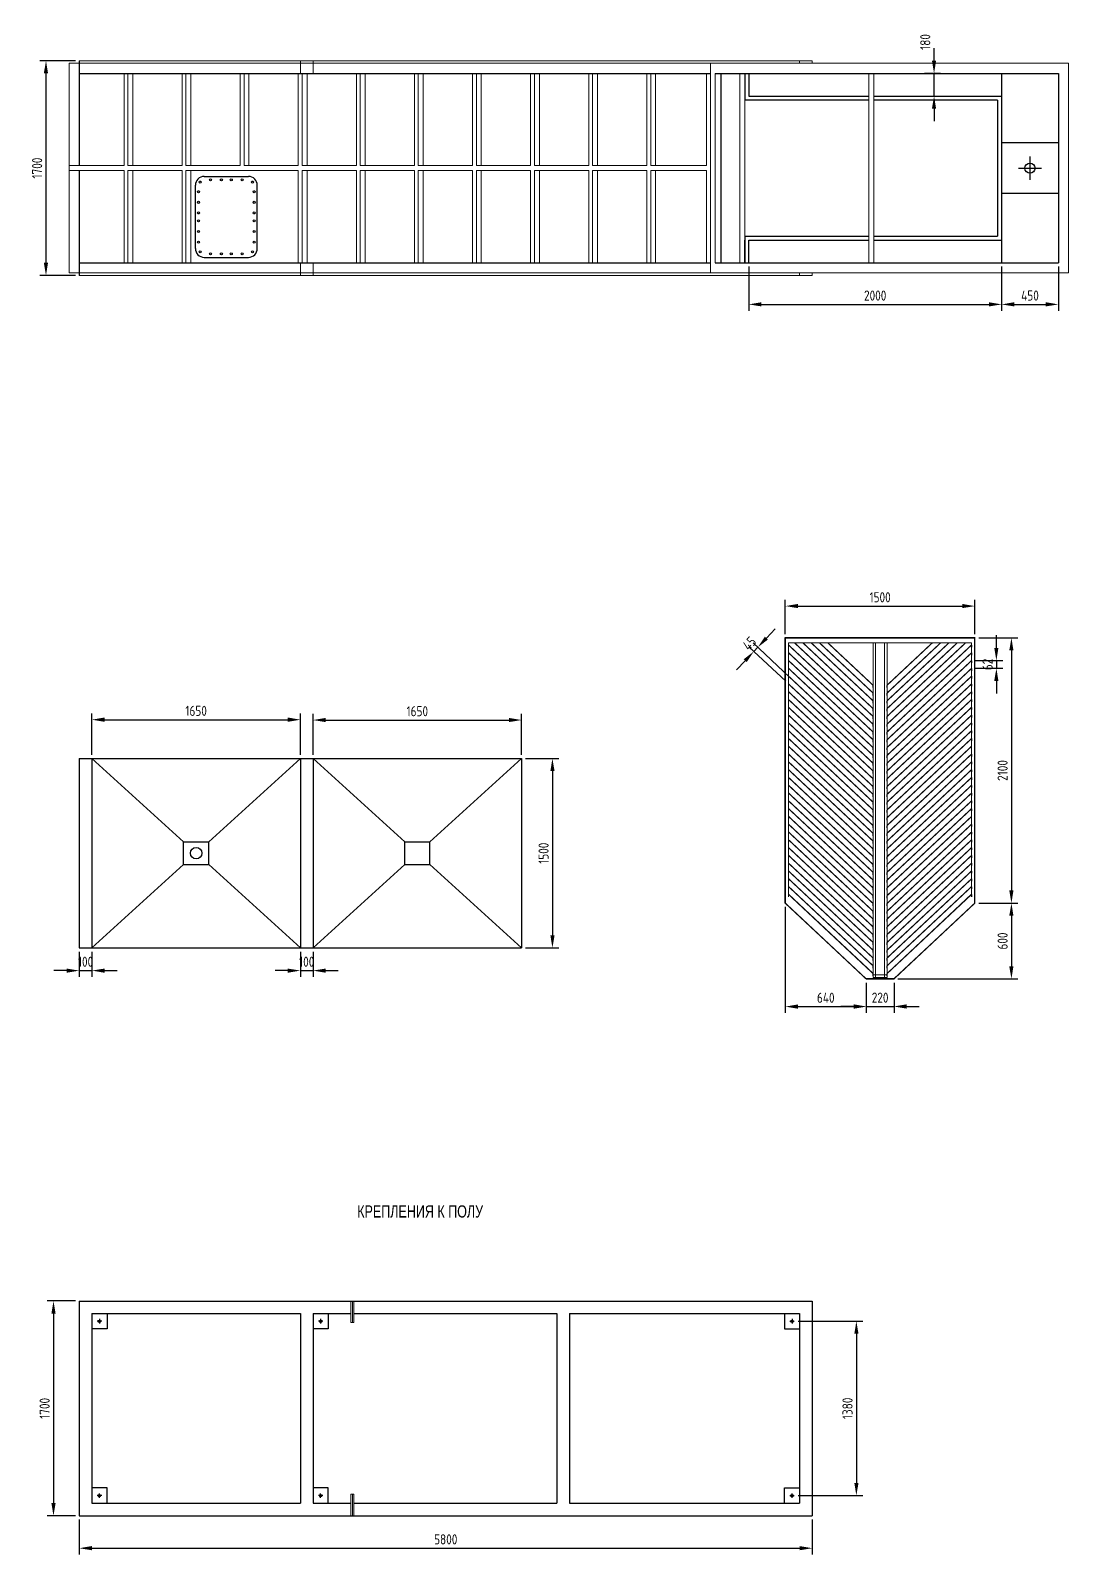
# Model space of a CAD drawing. Extents: x 371029 to 421942, y -92832 to -63356.
# Drawn here: x 387493 to 395707, y -92832 to -80769 of the extents above; entities that cross this region are included whole.
import ezdxf

# ---------------------------------------------------------------- set-up
doc = ezdxf.new("R2010")
doc.units = 0
doc.header["$LTSCALE"] = 600
doc.header["$MEASUREMENT"] = 0
doc.linetypes.add('STŘEDOVÁ', pattern=[50.8, 31.75, -6.35, 6.35, -6.35])
doc.layers.get('Defpoints').update_dxf_attribs({"linetype": 'CONTINUOUS'})
for name, color, linetype in [('1', 7, 'CONTINUOUS'), ('Настил', 2, 'CONTINUOUS'), ('оси', 6, 'STŘEDOVÁ')]:
    doc.layers.add(name, color=color, linetype=linetype)
doc.layers.add('А-Размеры', color=4, linetype='CONTINUOUS', lineweight=20)
doc.layers.add('Конструкции', color=220, linetype='CONTINUOUS', lineweight=18)
doc.styles.add('GOST 2.304', font='CS_Gost2304.shx')
doc.styles.add('MONARCH', font='monarch', dxfattribs={"width": 0.77})
doc.styles.add('MONARCH0', font='monarch0.shx', dxfattribs={"width": 0.77})
doc.dimstyles.get("Standard").update_dxf_attribs({"dimtxt": 3, "dimasz": 3, "dimexe": 2.5, "dimexo": 2.5, "dimgap": 1.5, "dimtad": 0, "dimtih": 1, "dimtoh": 1, "dimdec": 0, "dimzin": 0, "dimdsep": 46, "dimtxsty": 'MONARCH0', "dimcen": -3, "dimdle": 1.25, "dimadec": 0, "dimazin": 0, "dimtfac": 0.75, "dimtdec": 0, "dimtofl": 0, "dimtmove": 2, "dimatfit": 3, "dimfxl": 1, "dimtvp": 1.5, "dimtolj": 1, "dimtzin": 0, "dimarcsym": 0})

# ---------------------------------------------------------------- blocks, each defined once
blk = doc.blocks.new('*D11')
at = {"layer": 'Defpoints', "color": 0, "ltscale": 0.3, "transparency": 16777216}
for p in [(393248, -85651), (393491, -85941), (393522, -85908)]:
    blk.add_point(p, dxfattribs=at)
at = {"layer": 'А-Размеры', "color": 0, "lineweight": -2, "ltscale": 0.3, "transparency": 16777216}
for p, q in [((393316, -85578), (393385, -85505)), ((393500, -85887), (393211, -85617)), ((393149, -85757), (393080, -85830)), ((393469, -85920), (393181, -85650)), ((393217, -85684), (393248, -85651))]:
    blk.add_line(p, q, dxfattribs=at)
at = {"layer": 'А-Размеры', "color": 0, "ltscale": 0.3, "transparency": 16777216}
for points in [[(393304, -85567), (393328, -85590), (393248, -85651)], [(393136, -85746), (393161, -85768), (393217, -85684)]]:
    blk.add_solid(points, dxfattribs=at)
at = {"layer": 'А-Размеры', "color": 0, "ltscale": 0.3, "transparency": 16777216, "insert": (393181, -85620), "char_height": 80, "attachment_point": 5, "rotation": 46.8476, "style": 'GOST 2.304'}
blk.add_mtext('\\A1;45', dxfattribs=at)
blk = doc.blocks.new('*D12')
at = {"layer": 'Defpoints', "color": 0, "ltscale": 0.3, "transparency": 16777216}
for p in [(394940, -85756), (394940, -85817), (395136, -85817)]:
    blk.add_point(p, dxfattribs=at)
at = {"layer": 'А-Размеры', "color": 0, "lineweight": -2, "ltscale": 0.3, "transparency": 16777216}
for p, q in [((395136, -85656), (395136, -85556)), ((394970, -85756), (395186, -85756)), ((395136, -85756), (395136, -85817)), ((394970, -85817), (395186, -85817)), ((395136, -85917), (395136, -86017))]:
    blk.add_line(p, q, dxfattribs=at)
at = {"layer": 'А-Размеры', "color": 0, "ltscale": 0.3, "transparency": 16777216}
for points in [[(395119, -85656), (395152, -85656), (395136, -85756)], [(395119, -85917), (395152, -85917), (395136, -85817)]]:
    blk.add_solid(points, dxfattribs=at)
at = {"layer": 'А-Размеры', "color": 0, "ltscale": 0.3, "transparency": 16777216, "insert": (395066, -85787), "char_height": 80, "attachment_point": 5, "rotation": 90, "style": 'GOST 2.304'}
blk.add_mtext('\\A1;62', dxfattribs=at)
blk = doc.blocks.new('*D13')
at = {"layer": 'Defpoints', "color": 0, "ltscale": 0.3, "transparency": 16777216}
for p in [(394966, -85325), (393466, -85576), (394966, -85576)]:
    blk.add_point(p, dxfattribs=at)
at = {"layer": 'А-Размеры', "color": 0, "lineweight": -2, "ltscale": 0.3, "transparency": 16777216}
for p, q in [((393466, -85546), (393466, -85275)), ((394966, -85546), (394966, -85275)), ((393566, -85325), (394866, -85325))]:
    blk.add_line(p, q, dxfattribs=at)
at = {"layer": 'А-Размеры', "color": 0, "ltscale": 0.3, "transparency": 16777216}
for points in [[(393566, -85308), (393566, -85341), (393466, -85325)], [(394866, -85308), (394866, -85341), (394966, -85325)]]:
    blk.add_solid(points, dxfattribs=at)
at = {"layer": 'А-Размеры', "color": 0, "ltscale": 0.3, "transparency": 16777216, "insert": (394216, -85255), "char_height": 80, "attachment_point": 5, "style": 'GOST 2.304'}
blk.add_mtext('\\A1;1500', dxfattribs=at)
blk = doc.blocks.new('*D14')
at = {"layer": 'Defpoints', "color": 0, "ltscale": 0.3, "transparency": 16777216}
for p in [(394966, -85576), (394966, -87676), (395255, -87676)]:
    blk.add_point(p, dxfattribs=at)
at = {"layer": 'А-Размеры', "color": 0, "lineweight": -2, "ltscale": 0.3, "transparency": 16777216}
for p, q in [((394996, -85576), (395305, -85576)), ((395255, -85676), (395255, -87576)), ((394996, -87676), (395305, -87676))]:
    blk.add_line(p, q, dxfattribs=at)
at = {"layer": 'А-Размеры', "color": 0, "ltscale": 0.3, "transparency": 16777216}
for points in [[(395238, -85676), (395271, -85676), (395255, -85576)], [(395238, -87576), (395271, -87576), (395255, -87676)]]:
    blk.add_solid(points, dxfattribs=at)
at = {"layer": 'А-Размеры', "color": 0, "ltscale": 0.3, "transparency": 16777216, "insert": (395185, -86626), "char_height": 80, "attachment_point": 5, "rotation": 90, "style": 'GOST 2.304'}
blk.add_mtext('\\A1;2100', dxfattribs=at)
blk = doc.blocks.new('*D15')
at = {"layer": 'Defpoints', "color": 0, "ltscale": 0.3, "transparency": 16777216}
for p in [(394966, -87676), (394326, -88276), (395255, -88276)]:
    blk.add_point(p, dxfattribs=at)
at = {"layer": 'А-Размеры', "color": 0, "lineweight": -2, "ltscale": 0.3, "transparency": 16777216}
for p, q in [((394996, -87676), (395305, -87676)), ((395255, -87776), (395255, -88176)), ((394356, -88276), (395305, -88276))]:
    blk.add_line(p, q, dxfattribs=at)
at = {"layer": 'А-Размеры', "color": 0, "ltscale": 0.3, "transparency": 16777216}
for points in [[(395238, -87776), (395271, -87776), (395255, -87676)], [(395238, -88176), (395271, -88176), (395255, -88276)]]:
    blk.add_solid(points, dxfattribs=at)
at = {"layer": 'А-Размеры', "color": 0, "ltscale": 0.3, "transparency": 16777216, "insert": (395185, -87976), "char_height": 80, "attachment_point": 5, "rotation": 90, "style": 'GOST 2.304'}
blk.add_mtext('\\A1;600', dxfattribs=at)
blk = doc.blocks.new('*D16')
at = {"layer": 'Defpoints', "color": 0, "ltscale": 0.3, "transparency": 16777216}
for p in [(394106, -88276), (394326, -88276), (394326, -88494)]:
    blk.add_point(p, dxfattribs=at)
at = {"layer": 'А-Размеры', "color": 0, "lineweight": -2, "ltscale": 0.3, "transparency": 16777216}
for p, q in [((394106, -88306), (394106, -88544)), ((394326, -88306), (394326, -88544)), ((394006, -88494), (393906, -88494)), ((394106, -88494), (394326, -88494)), ((394426, -88494), (394526, -88494))]:
    blk.add_line(p, q, dxfattribs=at)
at = {"layer": 'А-Размеры', "color": 0, "ltscale": 0.3, "transparency": 16777216}
for points in [[(394006, -88477), (394006, -88511), (394106, -88494)], [(394426, -88477), (394426, -88511), (394326, -88494)]]:
    blk.add_solid(points, dxfattribs=at)
at = {"layer": 'А-Размеры', "color": 0, "ltscale": 0.3, "transparency": 16777216, "insert": (394216, -88424), "char_height": 80, "attachment_point": 5, "style": 'GOST 2.304'}
blk.add_mtext('\\A1;220', dxfattribs=at)
blk = doc.blocks.new('*D20')
at = {"layer": 'Defpoints', "color": 0, "ltscale": 0.3, "transparency": 16777216}
for p in [(389629, -86224), (387979, -86531), (389629, -86531)]:
    blk.add_point(p, dxfattribs=at)
at = {"layer": 'А-Размеры', "color": 0, "lineweight": -2, "ltscale": 0.3, "transparency": 16777216}
for p, q in [((387979, -86501), (387979, -86174)), ((388079, -86224), (389529, -86224)), ((389629, -86501), (389629, -86174))]:
    blk.add_line(p, q, dxfattribs=at)
at = {"layer": 'А-Размеры', "color": 0, "ltscale": 0.3, "transparency": 16777216}
for points in [[(388079, -86207), (388079, -86241), (387979, -86224)], [(389529, -86207), (389529, -86241), (389629, -86224)]]:
    blk.add_solid(points, dxfattribs=at)
at = {"layer": 'А-Размеры', "color": 0, "ltscale": 0.3, "transparency": 16777216, "insert": (388804, -86154), "char_height": 80, "attachment_point": 5, "style": 'GOST 2.304'}
blk.add_mtext('\\A1;1650', dxfattribs=at)
blk = doc.blocks.new('*D21')
at = {"layer": 'Defpoints', "color": 0, "ltscale": 0.3, "transparency": 16777216}
for p in [(391379, -86227), (389729, -86531), (391379, -86531)]:
    blk.add_point(p, dxfattribs=at)
at = {"layer": 'А-Размеры', "color": 0, "lineweight": -2, "ltscale": 0.3, "transparency": 16777216}
for p, q in [((389729, -86501), (389729, -86177)), ((389829, -86227), (391279, -86227)), ((391379, -86501), (391379, -86177))]:
    blk.add_line(p, q, dxfattribs=at)
at = {"layer": 'А-Размеры', "color": 0, "ltscale": 0.3, "transparency": 16777216}
for points in [[(389829, -86210), (389829, -86243), (389729, -86227)], [(391279, -86210), (391279, -86243), (391379, -86227)]]:
    blk.add_solid(points, dxfattribs=at)
at = {"layer": 'А-Размеры', "color": 0, "ltscale": 0.3, "transparency": 16777216, "insert": (390554, -86157), "char_height": 80, "attachment_point": 5, "style": 'GOST 2.304'}
blk.add_mtext('\\A1;1650', dxfattribs=at)
blk = doc.blocks.new('*D22')
at = {"layer": 'Defpoints', "color": 0, "ltscale": 0.3, "transparency": 16777216}
for p in [(391379, -86531), (391379, -88031), (391623, -88031)]:
    blk.add_point(p, dxfattribs=at)
at = {"layer": 'А-Размеры', "color": 0, "lineweight": -2, "ltscale": 0.3, "transparency": 16777216}
for p, q in [((391409, -86531), (391673, -86531)), ((391623, -86631), (391623, -87931)), ((391409, -88031), (391673, -88031))]:
    blk.add_line(p, q, dxfattribs=at)
at = {"layer": 'А-Размеры', "color": 0, "ltscale": 0.3, "transparency": 16777216}
for points in [[(391607, -86631), (391640, -86631), (391623, -86531)], [(391607, -87931), (391640, -87931), (391623, -88031)]]:
    blk.add_solid(points, dxfattribs=at)
at = {"layer": 'А-Размеры', "color": 0, "ltscale": 0.3, "transparency": 16777216, "insert": (391553, -87281), "char_height": 80, "attachment_point": 5, "rotation": 90, "style": 'GOST 2.304'}
blk.add_mtext('\\A1;1500', dxfattribs=at)
blk = doc.blocks.new('*D26')
at = {"layer": 'Defpoints', "color": 0, "ltscale": 0.3, "transparency": 16777216}
for p in [(387879, -81008), (387616, -82708), (387879, -82708)]:
    blk.add_point(p, dxfattribs=at)
at = {"layer": 'А-Размеры', "color": 0, "lineweight": -2, "ltscale": 0.3, "transparency": 16777216}
for p, q in [((387849, -81008), (387566, -81008)), ((387616, -81108), (387616, -82608)), ((387849, -82708), (387566, -82708))]:
    blk.add_line(p, q, dxfattribs=at)
at = {"layer": 'А-Размеры', "color": 0, "ltscale": 0.3, "transparency": 16777216}
for points in [[(387599, -81108), (387632, -81108), (387616, -81008)], [(387599, -82608), (387632, -82608), (387616, -82708)]]:
    blk.add_solid(points, dxfattribs=at)
at = {"layer": 'А-Размеры', "color": 0, "ltscale": 0.3, "transparency": 16777216, "insert": (387546, -81858), "char_height": 80, "attachment_point": 5, "rotation": 90, "style": 'GOST 2.304'}
blk.add_mtext('\\A1;1700', dxfattribs=at)
blk = doc.blocks.new('*D31')
at = {"layer": 'Defpoints', "color": 0, "ltscale": 0.3, "transparency": 16777216}
for p in [(389629, -88031), (389729, -88031), (389729, -88210)]:
    blk.add_point(p, dxfattribs=at)
at = {"layer": 'А-Размеры', "color": 0, "lineweight": -2, "ltscale": 0.3, "transparency": 16777216}
for p, q in [((389629, -88061), (389629, -88260)), ((389729, -88061), (389729, -88260)), ((389529, -88210), (389429, -88210)), ((389629, -88210), (389729, -88210)), ((389829, -88210), (389929, -88210))]:
    blk.add_line(p, q, dxfattribs=at)
at = {"layer": 'А-Размеры', "color": 0, "ltscale": 0.3, "transparency": 16777216}
for points in [[(389529, -88194), (389529, -88227), (389629, -88210)], [(389829, -88194), (389829, -88227), (389729, -88210)]]:
    blk.add_solid(points, dxfattribs=at)
at = {"layer": 'А-Размеры', "color": 0, "ltscale": 0.3, "transparency": 16777216, "insert": (389679, -88140), "char_height": 80, "attachment_point": 5, "style": 'GOST 2.304'}
blk.add_mtext('\\A1;100', dxfattribs=at)
blk = doc.blocks.new('*D32')
at = {"layer": 'Defpoints', "color": 0, "ltscale": 0.3, "transparency": 16777216}
for p in [(387879, -88031), (387979, -88031), (387979, -88210)]:
    blk.add_point(p, dxfattribs=at)
at = {"layer": 'А-Размеры', "color": 0, "lineweight": -2, "ltscale": 0.3, "transparency": 16777216}
for p, q in [((387879, -88061), (387879, -88260)), ((387979, -88061), (387979, -88260)), ((387779, -88210), (387679, -88210)), ((387879, -88210), (387979, -88210)), ((388079, -88210), (388179, -88210))]:
    blk.add_line(p, q, dxfattribs=at)
at = {"layer": 'А-Размеры', "color": 0, "ltscale": 0.3, "transparency": 16777216}
for points in [[(387779, -88194), (387779, -88227), (387879, -88210)], [(388079, -88194), (388079, -88227), (387979, -88210)]]:
    blk.add_solid(points, dxfattribs=at)
at = {"layer": 'А-Размеры', "color": 0, "ltscale": 0.3, "transparency": 16777216, "insert": (387929, -88140), "char_height": 80, "attachment_point": 5, "style": 'GOST 2.304'}
blk.add_mtext('\\A1;100', dxfattribs=at)
blk = doc.blocks.new('*D34')
at = {"layer": 'Defpoints', "color": 0, "ltscale": 0.3, "transparency": 16777216}
for p in [(393466, -87676), (394106, -88276), (394106, -88495)]:
    blk.add_point(p, dxfattribs=at)
at = {"layer": 'А-Размеры', "color": 0, "lineweight": -2, "ltscale": 0.3, "transparency": 16777216}
for p, q in [((393466, -87706), (393466, -88545)), ((394106, -88306), (394106, -88545)), ((393566, -88495), (394006, -88495))]:
    blk.add_line(p, q, dxfattribs=at)
at = {"layer": 'А-Размеры', "color": 0, "ltscale": 0.3, "transparency": 16777216}
for points in [[(393566, -88478), (393566, -88512), (393466, -88495)], [(394006, -88478), (394006, -88512), (394106, -88495)]]:
    blk.add_solid(points, dxfattribs=at)
at = {"layer": 'А-Размеры', "color": 0, "ltscale": 0.3, "transparency": 16777216, "insert": (393786, -88425), "char_height": 80, "attachment_point": 5, "style": 'GOST 2.304'}
blk.add_mtext('\\A1;640', dxfattribs=at)
blk = doc.blocks.new('*D37')
at = {"layer": 'Defpoints', "color": 0, "ltscale": 0.3, "transparency": 16777216}
for p in [(393177, -82608), (395177, -82608), (395177, -82937)]:
    blk.add_point(p, dxfattribs=at)
at = {"layer": 'А-Размеры', "color": 0, "lineweight": -2, "ltscale": 0.3, "transparency": 16777216}
for p, q in [((393177, -82638), (393177, -82987)), ((395177, -82638), (395177, -82987)), ((393277, -82937), (395077, -82937))]:
    blk.add_line(p, q, dxfattribs=at)
at = {"layer": 'А-Размеры', "color": 0, "ltscale": 0.3, "transparency": 16777216}
for points in [[(393277, -82920), (393277, -82953), (393177, -82937)], [(395077, -82920), (395077, -82953), (395177, -82937)]]:
    blk.add_solid(points, dxfattribs=at)
at = {"layer": 'А-Размеры', "color": 0, "ltscale": 0.3, "transparency": 16777216, "insert": (394177, -82867), "char_height": 80, "attachment_point": 5, "style": 'GOST 2.304'}
blk.add_mtext('\\A1;2000', dxfattribs=at)
blk = doc.blocks.new('*D38')
at = {"layer": 'Defpoints', "color": 0, "ltscale": 0.3, "transparency": 16777216}
for p in [(395177, -82608), (395627, -82608), (395627, -82937)]:
    blk.add_point(p, dxfattribs=at)
at = {"layer": 'А-Размеры', "color": 0, "lineweight": -2, "ltscale": 0.3, "transparency": 16777216}
for p, q in [((395177, -82638), (395177, -82987)), ((395627, -82638), (395627, -82987)), ((395277, -82937), (395527, -82937))]:
    blk.add_line(p, q, dxfattribs=at)
at = {"layer": 'А-Размеры', "color": 0, "ltscale": 0.3, "transparency": 16777216}
for points in [[(395277, -82920), (395277, -82953), (395177, -82937)], [(395527, -82920), (395527, -82953), (395627, -82937)]]:
    blk.add_solid(points, dxfattribs=at)
at = {"layer": 'А-Размеры', "color": 0, "ltscale": 0.3, "transparency": 16777216, "insert": (395402, -82867), "char_height": 80, "attachment_point": 5, "style": 'GOST 2.304'}
blk.add_mtext('\\A1;450', dxfattribs=at)
blk = doc.blocks.new('*D39')
at = {"layer": 'Defpoints', "color": 0, "ltscale": 0.3, "transparency": 16777216}
for p in [(394536, -81108), (394643, -81108), (394536, -81288)]:
    blk.add_point(p, dxfattribs=at)
at = {"layer": 'А-Размеры', "color": 0, "lineweight": -2, "ltscale": 0.3, "transparency": 16777216}
for p, q in [((394643, -81008), (394643, -80908)), ((394566, -81108), (394693, -81108)), ((394643, -81288), (394643, -81108)), ((394566, -81288), (394693, -81288)), ((394643, -81388), (394643, -81488))]:
    blk.add_line(p, q, dxfattribs=at)
at = {"layer": 'А-Размеры', "color": 0, "ltscale": 0.3, "transparency": 16777216}
for points in [[(394626, -81008), (394659, -81008), (394643, -81108)], [(394626, -81388), (394659, -81388), (394643, -81288)]]:
    blk.add_solid(points, dxfattribs=at)
at = {"layer": 'А-Размеры', "color": 0, "ltscale": 0.3, "transparency": 16777216, "insert": (394573, -80860), "char_height": 80, "attachment_point": 5, "rotation": 90, "style": 'GOST 2.304'}
blk.add_mtext('\\A1;180', dxfattribs=at)
blk = doc.blocks.new('*D42')
at = {"layer": 'Defpoints', "color": 0, "ltscale": 0.3, "transparency": 16777216}
for p in [(393537, -90985), (393537, -92365), (394028, -92365)]:
    blk.add_point(p, dxfattribs=at)
at = {"layer": 'А-Размеры', "color": 0, "lineweight": -2, "ltscale": 0.3, "transparency": 16777216}
for p, q in [((393567, -90985), (394078, -90985)), ((394028, -91085), (394028, -92265)), ((393567, -92365), (394078, -92365))]:
    blk.add_line(p, q, dxfattribs=at)
at = {"layer": 'А-Размеры', "color": 0, "ltscale": 0.3, "transparency": 16777216}
for points in [[(394012, -91085), (394045, -91085), (394028, -90985)], [(394012, -92265), (394045, -92265), (394028, -92365)]]:
    blk.add_solid(points, dxfattribs=at)
at = {"layer": 'А-Размеры', "color": 0, "ltscale": 0.3, "transparency": 16777216, "insert": (393958, -91675), "char_height": 80, "attachment_point": 5, "rotation": 90, "style": 'GOST 2.304'}
blk.add_mtext('\\A1;1380', dxfattribs=at)
blk = doc.blocks.new('*D43')
at = {"layer": 'Defpoints', "color": 0, "ltscale": 0.3, "transparency": 16777216}
for p in [(387879, -92525), (393679, -92525), (393679, -92782)]:
    blk.add_point(p, dxfattribs=at)
at = {"layer": 'А-Размеры', "color": 0, "lineweight": -2, "ltscale": 0.3, "transparency": 16777216}
for p, q in [((387879, -92555), (387879, -92832)), ((393679, -92555), (393679, -92832)), ((387979, -92782), (393579, -92782))]:
    blk.add_line(p, q, dxfattribs=at)
at = {"layer": 'А-Размеры', "color": 0, "ltscale": 0.3, "transparency": 16777216}
for points in [[(387979, -92765), (387979, -92798), (387879, -92782)], [(393579, -92765), (393579, -92798), (393679, -92782)]]:
    blk.add_solid(points, dxfattribs=at)
at = {"layer": 'А-Размеры', "color": 0, "ltscale": 0.3, "transparency": 16777216, "insert": (390779, -92712), "char_height": 80, "attachment_point": 5, "style": 'GOST 2.304'}
blk.add_mtext('\\A1;5800', dxfattribs=at)
blk = doc.blocks.new('*D44')
at = {"layer": 'Defpoints', "color": 0, "ltscale": 0.3, "transparency": 16777216}
for p in [(387879, -90825), (387675, -92525), (387879, -92525)]:
    blk.add_point(p, dxfattribs=at)
at = {"layer": 'А-Размеры', "color": 0, "lineweight": -2, "ltscale": 0.3, "transparency": 16777216}
for p, q in [((387849, -90825), (387625, -90825)), ((387675, -90925), (387675, -92425)), ((387849, -92525), (387625, -92525))]:
    blk.add_line(p, q, dxfattribs=at)
at = {"layer": 'А-Размеры', "color": 0, "ltscale": 0.3, "transparency": 16777216}
for points in [[(387659, -90925), (387692, -90925), (387675, -90825)], [(387659, -92425), (387692, -92425), (387675, -92525)]]:
    blk.add_solid(points, dxfattribs=at)
at = {"layer": 'А-Размеры', "color": 0, "ltscale": 0.3, "transparency": 16777216, "insert": (387605, -91675), "char_height": 80, "attachment_point": 5, "rotation": 90, "style": 'GOST 2.304'}
blk.add_mtext('\\A1;1700', dxfattribs=at)

msp = doc.modelspace()

# ---------------------------------------------------------------- linework, layer by layer
at = {"layer": '1', "ltscale": 0.3}
for p, q in [((387879, -81008.3), (387879, -81838.3)), ((387879, -81108.3), (392873.1, -81108.3)), ((392911.7, -81108.3), (395626.7, -81108.3)), ((392955.5, -81108.3), (392955.5, -82608.3)), ((393146.7, -81108.3), (393146.7, -81288.3)), ((393176.7, -81108.3), (393176.7, -81288.3)), ((395176.7, -81108.3), (395176.7, -82608.3)), ((395626.7, -81108.3), (395626.7, -82608.3)), ((393176.7, -81288.3), (394126.7, -81288.3)), ((394166.7, -81288.3), (395176.7, -81288.3)), ((395626.7, -81658.3), (395176.7, -81658.3)), ((395401.7, -81766.4), (395401.7, -81950.2)), ((387879, -81878.3), (387879, -82708.3)), ((395309.7, -81858.3), (395493.6, -81858.3)), ((388797.7, -82494.5), (388797.7, -81994.5)), ((388867.7, -81924.5), (389218, -81924.5)), ((389288, -82494.5), (389288, -81994.5)), ((395626.7, -82058.3), (395176.7, -82058.3)), ((393146.7, -82608.3), (393146.7, -82428.3)), ((393176.7, -82608.3), (393176.7, -82428.3)), ((393176.7, -82428.3), (394126.7, -82428.3)), ((394166.7, -82428.3), (395176.7, -82428.3)), ((387879, -82608.3), (392873.1, -82608.3)), ((388867.7, -82564.5), (389218, -82564.5)), ((392911.7, -82608.3), (395626.7, -82608.3)), ((393465.6, -85575.8), (394965.6, -85575.8)), ((393465.6, -87675.8), (393465.6, -85575.8)), ((394965.6, -87675.8), (394965.6, -85575.8)), ((387879, -86530.6), (391379, -86530.6)), ((387879, -86530.6), (387879, -88030.6)), ((387979, -86530.6), (387979, -88030.6)), ((387979, -86530.6), (388704, -87189.7)), ((389629, -86530.6), (388904, -87189.7)), ((389629, -86530.6), (389629, -88030.6)), ((389729, -86530.6), (389729, -88030.6)), ((389729, -86530.6), (390454, -87189.7)), ((391379, -86530.6), (390654, -87189.7)), ((391379, -86530.6), (391379, -88030.6)), ((388704, -87371.5), (388704, -87189.7)), ((388704, -87189.7), (388904, -87189.7)), ((388904, -87371.5), (388904, -87189.7)), ((390454, -87371.5), (390454, -87189.7)), ((390454, -87189.7), (390654, -87189.7)), ((390654, -87371.5), (390654, -87189.7)), ((388704, -87371.5), (387979, -88030.6)), ((388704, -87371.5), (388904, -87371.5)), ((388904, -87371.5), (389629, -88030.6)), ((390454, -87371.5), (389729, -88030.6)), ((390454, -87371.5), (390654, -87371.5)), ((390654, -87371.5), (391379, -88030.6)), ((393465.6, -87675.8), (394105.6, -88275.8)), ((394965.6, -87675.8), (394325.6, -88275.8)), ((387879, -88030.6), (391379, -88030.6)), ((394325.6, -88275.8), (394105.6, -88275.8)), ((387879, -90825.3), (393679, -90825.3)), ((387879, -90825.3), (387879, -92525.3)), ((393679, -90825.3), (393679, -92525.3)), ((387979, -90925.3), (389629, -90925.3)), ((387979, -90925.3), (387979, -92425.3)), ((388099, -90925.3), (388099, -91045.3)), ((389629, -90925.3), (389629, -92425.3)), ((389729, -90925.3), (389729, -92425.3)), ((389729, -90925.3), (390028.8, -90925.3)), ((389849, -90925.3), (389849, -91045.3)), ((390052.8, -90925.3), (391659, -90925.3)), ((391659, -90925.3), (391659, -92425.3)), ((391759, -90925.3), (391759, -92425.3)), ((391759, -90925.3), (393579, -90925.3)), ((393459, -90925.3), (393459, -91045.3)), ((393579, -90925.3), (393579, -92425.3)), ((388099, -91045.3), (387979, -91045.3)), ((389849, -91045.3), (389729, -91045.3)), ((393459, -91045.3), (393579, -91045.3)), ((388099, -92305.3), (387979, -92305.3)), ((388099, -92425.3), (388099, -92305.3)), ((389849, -92305.3), (389729, -92305.3)), ((389849, -92425.3), (389849, -92305.3)), ((393459, -92425.3), (393459, -92305.3)), ((393459, -92305.3), (393579, -92305.3)), ((387979, -92425.3), (389629, -92425.3)), ((389729, -92425.3), (390028.8, -92425.3)), ((390052.8, -92425.3), (391659, -92425.3)), ((391759, -92425.3), (393579, -92425.3)), ((387879, -92525.3), (393679, -92525.3))]:
    msp.add_line(p, q, dxfattribs=at)
at = {"layer": '1', "ltscale": 0.3, "const_width": 10}
for points in [[(393146.7, -81108.3), (393146.7, -81318.3), (394126.7, -81318.3)], [(394166.7, -81318.3), (395146.7, -81318.3)], [(395146.7, -81318.3), (395146.7, -82398.3)], [(393146.7, -82608.3), (393146.7, -82398.3), (394126.7, -82398.3)], [(394166.7, -82398.3), (395146.7, -82398.3)], [(393465.6, -85575.8), (394965.6, -85575.8), (394965.6, -87675.8), (394325.6, -88275.8), (394105.6, -88275.8), (393465.6, -87675.8), (393465.6, -85575.8)]]:
    msp.add_lwpolyline(points, dxfattribs=at)
at = {"layer": '1', "ltscale": 0.3}
for centre, radius in [((395401.7, -81858.3), 40), ((388836.5, -81968.6), 8), ((388917.2, -81951.4), 8), ((389003.5, -81951.4), 8), ((389082.1, -81951.4), 8), ((389168.4, -81951.4), 8), ((389249.2, -81968.6), 8), ((388822.5, -82045.1), 8), ((388822.5, -82129.2), 8), ((389263.2, -82045.1), 8), ((389263.2, -82129.2), 8), ((388822.5, -82213.3), 8), ((388822.5, -82275.8), 8), ((389263.2, -82213.3), 8), ((389263.2, -82275.8), 8), ((388822.5, -82359.8), 8), ((389263.2, -82359.8), 8), ((388822.5, -82443.9), 8), ((389263.2, -82443.9), 8), ((388836.5, -82520.4), 8), ((388917.2, -82537.6), 8), ((389003.5, -82537.6), 8), ((389082.1, -82537.6), 8), ((389168.4, -82537.6), 8), ((389249.2, -82520.4), 8), ((388804, -87280.6), 45), ((388039, -90985.3), 9), ((389789, -90985.3), 9), ((393519, -90985.3), 9), ((388039, -92365.3), 9), ((389789, -92365.3), 9), ((393519, -92365.3), 9)]:
    msp.add_circle(centre, radius, dxfattribs=at)
for centre, start, end in [((388867.7, -81994.5), 90, 180), ((389218, -81994.5), 0, 90), ((388867.7, -82494.5), 180, 270), ((389218, -82494.5), 270, 0)]:
    msp.add_arc(centre, 70, start, end, dxfattribs=at)
at = {"layer": 'Конструкции', "ltscale": 0.3}
for p, q in [((387799, -81028.3), (387799, -82688.3)), ((387879, -81028.3), (387799, -81028.3)), ((387879, -81008.3), (393679, -81008.3)), ((387879, -81028.3), (395706.7, -81028.3)), ((389629, -81008.3), (389629, -81108.3)), ((389729, -81008.3), (389729, -81108.3)), ((392873.1, -81028.3), (392873.1, -82688.3)), ((393579, -81008.3), (393579, -81028.3)), ((393679, -81008.3), (393679, -81028.3)), ((395706.7, -81028.3), (395706.7, -82688.3)), ((388233.4, -81108.3), (388233.4, -81838.3)), ((388264, -81108.3), (388264, -81838.3)), ((388302.6, -81108.3), (388302.6, -81838.3)), ((388693, -81108.3), (388693, -81838.3)), ((388723.6, -81108.3), (388723.6, -81838.3)), ((388762.2, -81108.3), (388762.2, -81838.3)), ((389152.6, -81108.3), (389152.6, -81838.3)), ((389183.2, -81108.3), (389183.2, -81838.3)), ((389221.8, -81108.3), (389221.8, -81838.3)), ((389612.2, -81108.3), (389612.2, -81838.3)), ((389642.9, -81108.3), (389642.9, -81838.3)), ((389681.4, -81108.3), (389681.4, -81838.3)), ((390071.9, -81108.3), (390071.9, -81838.3)), ((390102.5, -81108.3), (390102.5, -81838.3)), ((390141.1, -81108.3), (390141.1, -81838.3)), ((390531.5, -81108.3), (390531.5, -81838.3)), ((390562.1, -81108.3), (390562.1, -81838.3)), ((390600.7, -81108.3), (390600.7, -81838.3)), ((390991.1, -81108.3), (390991.1, -81838.3)), ((391021.8, -81108.3), (391021.8, -81838.3)), ((391060.3, -81108.3), (391060.3, -81838.3)), ((391450.7, -81108.3), (391450.7, -81838.3)), ((391481.4, -81108.3), (391481.4, -81838.3)), ((391520, -81108.3), (391520, -81838.3)), ((391910.4, -81108.3), (391910.4, -81838.3)), ((391941, -81108.3), (391941, -81838.3)), ((391979.6, -81108.3), (391979.6, -81838.3)), ((392370, -81108.3), (392370, -81838.3)), ((392400.6, -81108.3), (392400.6, -81838.3)), ((392439.2, -81108.3), (392439.2, -81838.3)), ((392842.5, -81108.3), (392842.5, -81838.3)), ((392911.7, -81108.3), (392911.7, -82608.3)), ((393106.7, -81108.3), (393106.7, -82608.3)), ((393146.7, -81108.3), (393146.7, -82608.3)), ((394126.7, -81108.3), (394126.7, -82608.3)), ((394166.7, -81108.3), (394166.7, -82608.3)), ((388233.4, -81838.3), (387799, -81838.3)), ((388233.4, -81878.3), (387799, -81878.3)), ((388233.4, -81878.3), (388233.4, -82608.3)), ((388693, -81838.3), (388264, -81838.3)), ((388264, -81878.3), (388264, -82608.3)), ((388693, -81878.3), (388264, -81878.3)), ((388302.6, -81878.3), (388302.6, -82608.3)), ((388693, -81878.3), (388693, -82608.3)), ((389152.6, -81838.3), (388723.6, -81838.3)), ((388723.6, -81878.3), (388723.6, -82608.3)), ((389612.2, -81878.3), (388723.6, -81878.3)), ((388762.2, -81878.3), (388762.2, -82608.3)), ((389612.2, -81838.3), (389183.2, -81838.3)), ((389612.2, -81878.3), (389612.2, -82608.3)), ((390071.9, -81838.3), (389642.9, -81838.3)), ((389642.9, -81878.3), (389642.9, -82608.3)), ((390071.9, -81878.3), (389642.9, -81878.3)), ((389681.4, -81878.3), (389681.4, -82608.3)), ((390071.9, -81878.3), (390071.9, -82608.3)), ((390531.5, -81838.3), (390102.5, -81838.3)), ((390102.5, -81878.3), (390102.5, -82608.3)), ((390531.5, -81878.3), (390102.5, -81878.3)), ((390141.1, -81878.3), (390141.1, -82608.3)), ((390531.5, -81878.3), (390531.5, -82608.3)), ((390991.1, -81838.3), (390562.1, -81838.3)), ((390562.1, -81878.3), (390562.1, -82608.3)), ((390991.1, -81878.3), (390562.1, -81878.3)), ((390600.7, -81878.3), (390600.7, -82608.3)), ((390991.1, -81878.3), (390991.1, -82608.3)), ((391450.7, -81838.3), (391021.8, -81838.3)), ((391021.8, -81878.3), (391021.8, -82608.3)), ((391450.7, -81878.3), (391021.8, -81878.3)), ((391060.3, -81878.3), (391060.3, -82608.3)), ((391450.7, -81878.3), (391450.7, -82608.3)), ((391910.4, -81838.3), (391481.4, -81838.3)), ((391481.4, -81878.3), (391481.4, -82608.3)), ((391910.4, -81878.3), (391481.4, -81878.3)), ((391520, -81878.3), (391520, -82608.3)), ((391910.4, -81878.3), (391910.4, -82608.3)), ((392370, -81838.3), (391941, -81838.3)), ((391941, -81878.3), (391941, -82608.3)), ((392370, -81878.3), (391941, -81878.3)), ((391979.6, -81878.3), (391979.6, -82608.3)), ((392370, -81878.3), (392370, -82608.3)), ((392842.5, -81838.3), (392400.6, -81838.3)), ((392400.6, -81878.3), (392400.6, -82608.3)), ((392842.5, -81878.3), (392400.6, -81878.3)), ((392439.2, -81878.3), (392439.2, -82608.3)), ((392842.5, -81878.3), (392842.5, -82608.3)), ((389629, -82608.3), (389629, -82708.3)), ((389729, -82608.3), (389729, -82708.3)), ((387879, -82688.3), (387799, -82688.3)), ((387879, -82688.3), (395706.7, -82688.3)), ((387879, -82708.3), (393679, -82708.3)), ((393579, -82708.3), (393579, -82688.3)), ((393679, -82708.3), (393679, -82688.3)), ((393490.9, -85615.8), (394940.2, -85615.8)), ((393490.9, -85615.8), (393490.9, -87606.2)), ((394160.6, -88264), (394160.6, -85615.8)), ((394180.6, -88264), (394180.6, -85615.8)), ((394250.6, -88264), (394250.6, -85615.8)), ((394270.6, -88264), (394270.6, -85615.8)), ((394940.2, -85615.8), (394940.2, -87606.2)), ((394160.6, -88244), (394270.6, -88244)), ((394160.6, -88264), (394270.6, -88264)), ((390028.8, -90825.3), (390028.8, -90995.8)), ((390040.8, -90995.8), (390040.8, -90825.3)), ((390052.8, -90995.8), (390052.8, -90825.3)), ((390028.8, -90995.8), (390040.8, -90995.8)), ((390040.8, -90995.8), (390052.8, -90995.8)), ((390028.8, -92525.3), (390028.8, -92354.8)), ((390028.8, -92354.8), (390040.8, -92354.8)), ((390040.8, -92354.8), (390040.8, -92525.3)), ((390040.8, -92354.8), (390052.8, -92354.8)), ((390052.8, -92354.8), (390052.8, -92525.3))]:
    msp.add_line(p, q, dxfattribs=at)
at = {"layer": 'Настил', "ltscale": 0.3}
for p, q in [((393490.9, -87606.2), (394160.6, -88234)), ((394940.2, -87606.2), (394270.6, -88234))]:
    msp.add_line(p, q, dxfattribs=at)
at = {"layer": 'Настил', "ltscale": 0.3, "const_width": 10}
for points in [[(393490.9, -85632.4), (394160.6, -86260.2)], [(393490.9, -85632.4), (393490.9, -85652.4)], [(393539, -85615.8), (394160.6, -86198.5)], [(393604.8, -85615.8), (394160.6, -86136.8)], [(393670.6, -85615.8), (394160.6, -86075.1)], [(393736.4, -85615.8), (394160.6, -86013.4)], [(393802.2, -85615.8), (394160.6, -85951.8)], [(394892.1, -85615.8), (394270.6, -86198.5)], [(394826.3, -85615.8), (394270.6, -86136.8)], [(394760.5, -85615.8), (394270.6, -86075.1)], [(394694.8, -85615.8), (394270.6, -86013.4)], [(394629, -85615.8), (394270.6, -85951.8)], [(394940.2, -85632.4), (394270.6, -86260.2)], [(394940.2, -85632.4), (394940.2, -85652.4)], [(393490.9, -85694), (394160.6, -86321.9)], [(393490.9, -85694), (393490.9, -85714)], [(393490.9, -85755.7), (394160.6, -86383.5)], [(393490.9, -85755.7), (393490.9, -85775.7)], [(394940.2, -85694), (394270.6, -86321.9)], [(394940.2, -85755.7), (394270.6, -86383.5)], [(394940.2, -85694), (394940.2, -85714)], [(394940.2, -85755.7), (394940.2, -85775.7)], [(393490.9, -85817.4), (394160.6, -86445.2)], [(393490.9, -85817.4), (393490.9, -85837.4)], [(393490.9, -85879.1), (394160.6, -86506.9)], [(393490.9, -85879.1), (393490.9, -85899.1)], [(394940.2, -85817.4), (394270.6, -86445.2)], [(394940.2, -85879.1), (394270.6, -86506.9)], [(394940.2, -85817.4), (394940.2, -85837.4)], [(394940.2, -85879.1), (394940.2, -85899.1)], [(393490.9, -85940.8), (394160.6, -86568.6)], [(393490.9, -85940.8), (393490.9, -85960.8)], [(393490.9, -86002.4), (394160.6, -86630.3)], [(393490.9, -86002.4), (393490.9, -86022.4)], [(394160.6, -85951.8), (394160.6, -85971.8)], [(394160.6, -86013.4), (394160.6, -86033.4)], [(394940.2, -85940.8), (394270.6, -86568.6)], [(394270.6, -85951.8), (394270.6, -85971.8)], [(394940.2, -86002.4), (394270.6, -86630.3)], [(394270.6, -86013.4), (394270.6, -86033.4)], [(394940.2, -85940.8), (394940.2, -85960.8)], [(394940.2, -86002.4), (394940.2, -86022.4)], [(393490.9, -86064.1), (394160.6, -86692)], [(393490.9, -86064.1), (393490.9, -86084.1)], [(393490.9, -86125.8), (394160.6, -86753.6)], [(393490.9, -86125.8), (393490.9, -86145.8)], [(394160.6, -86075.1), (394160.6, -86095.1)], [(394940.2, -86064.1), (394270.6, -86692)], [(394270.6, -86075.1), (394270.6, -86095.1)], [(394940.2, -86125.8), (394270.6, -86753.6)], [(394940.2, -86064.1), (394940.2, -86084.1)], [(394940.2, -86125.8), (394940.2, -86145.8)], [(393490.9, -86187.5), (394160.6, -86815.3)], [(393490.9, -86187.5), (393490.9, -86207.5)], [(393490.9, -86249.2), (394160.6, -86877)], [(393490.9, -86249.2), (393490.9, -86269.2)], [(394160.6, -86136.8), (394160.6, -86156.8)], [(394160.6, -86198.5), (394160.6, -86218.5)], [(394270.6, -86136.8), (394270.6, -86156.8)], [(394940.2, -86187.5), (394270.6, -86815.3)], [(394270.6, -86198.5), (394270.6, -86218.5)], [(394940.2, -86249.2), (394270.6, -86877)], [(394940.2, -86187.5), (394940.2, -86207.5)], [(394940.2, -86249.2), (394940.2, -86269.2)], [(393490.9, -86310.9), (394160.6, -86938.7)], [(393490.9, -86310.9), (393490.9, -86330.9)], [(393490.9, -86372.5), (394160.6, -87000.4)], [(393490.9, -86372.5), (393490.9, -86392.5)], [(394160.6, -86260.2), (394160.6, -86280.2)], [(394160.6, -86321.9), (394160.6, -86341.9)], [(394270.6, -86260.2), (394270.6, -86280.2)], [(394940.2, -86310.9), (394270.6, -86938.7)], [(394270.6, -86321.9), (394270.6, -86341.9)], [(394940.2, -86372.5), (394270.6, -87000.4)], [(394940.2, -86310.9), (394940.2, -86330.9)], [(394940.2, -86372.5), (394940.2, -86392.5)], [(393490.9, -86434.2), (394160.6, -87062.1)], [(393490.9, -86495.9), (394160.6, -87123.7)], [(393490.9, -86495.9), (393490.9, -86515.9)], [(394160.6, -86383.5), (394160.6, -86403.5)], [(394160.6, -86445.2), (394160.6, -86465.2)], [(394270.6, -86383.5), (394270.6, -86403.5)], [(394940.2, -86434.2), (394270.6, -87062.1)], [(394270.6, -86445.2), (394270.6, -86465.2)], [(394940.2, -86495.9), (394270.6, -87123.7)], [(394940.2, -86495.9), (394940.2, -86515.9)], [(393490.9, -86557.6), (394160.6, -87185.4)], [(393490.9, -86557.6), (393490.9, -86577.6)], [(394160.6, -86506.9), (394160.6, -86526.9)], [(394160.6, -86568.6), (394160.6, -86588.6)], [(394270.6, -86506.9), (394270.6, -86526.9)], [(394940.2, -86557.6), (394270.6, -87185.4)], [(394270.6, -86568.6), (394270.6, -86588.6)], [(394940.2, -86557.6), (394940.2, -86577.6)], [(393490.9, -86619.3), (394160.6, -87247.1)], [(393490.9, -86619.3), (393490.9, -86639.3)], [(393490.9, -86681), (394160.6, -87308.8)], [(393490.9, -86681), (393490.9, -86701)], [(394160.6, -86630.3), (394160.6, -86650.3)], [(394160.6, -86692), (394160.6, -86712)], [(394940.2, -86619.3), (394270.6, -87247.1)], [(394270.6, -86630.3), (394270.6, -86650.3)], [(394940.2, -86681), (394270.6, -87308.8)], [(394270.6, -86692), (394270.6, -86712)], [(394940.2, -86619.3), (394940.2, -86639.3)], [(394940.2, -86681), (394940.2, -86701)], [(393490.9, -86742.6), (394160.6, -87370.5)], [(393490.9, -86742.6), (393490.9, -86762.6)], [(393490.9, -86804.3), (394160.6, -87432.2)], [(393490.9, -86804.3), (393490.9, -86824.3)], [(394160.6, -86753.6), (394160.6, -86773.6)], [(394160.6, -86815.3), (394160.6, -86835.3)], [(394940.2, -86742.6), (394270.6, -87370.5)], [(394270.6, -86753.6), (394270.6, -86773.6)], [(394940.2, -86804.3), (394270.6, -87432.2)], [(394270.6, -86815.3), (394270.6, -86835.3)], [(394940.2, -86742.6), (394940.2, -86762.6)], [(394940.2, -86804.3), (394940.2, -86824.3)], [(393490.9, -86866), (394160.6, -87493.8)], [(393490.9, -86866), (393490.9, -86886)], [(393490.9, -86927.7), (394160.6, -87555.5)], [(393490.9, -86927.7), (393490.9, -86947.7)], [(394160.6, -86877), (394160.6, -86897)], [(394160.6, -86938.7), (394160.6, -86958.7)], [(394940.2, -86866), (394270.6, -87493.8)], [(394270.6, -86877), (394270.6, -86897)], [(394940.2, -86927.7), (394270.6, -87555.5)], [(394270.6, -86938.7), (394270.6, -86958.7)], [(394940.2, -86866), (394940.2, -86886)], [(394940.2, -86927.7), (394940.2, -86947.7)], [(393490.9, -86989.4), (394160.6, -87617.2)], [(393490.9, -87051.1), (394160.6, -87678.9)], [(393490.9, -87051.1), (393490.9, -87071.1)], [(394160.6, -87000.4), (394160.6, -87020.4)], [(394160.6, -87062.1), (394160.6, -87082.1)], [(394940.2, -86989.4), (394270.6, -87617.2)], [(394270.6, -87000.4), (394270.6, -87020.4)], [(394940.2, -87051.1), (394270.6, -87678.9)], [(394270.6, -87062.1), (394270.6, -87082.1)], [(394940.2, -87051.1), (394940.2, -87071.1)], [(393490.9, -87112.7), (394160.6, -87740.6)], [(393490.9, -87112.7), (393490.9, -87132.7)], [(393490.9, -87174.4), (394160.6, -87802.2)], [(393490.9, -87174.4), (393490.9, -87194.4)], [(394160.6, -87123.7), (394160.6, -87143.7)], [(394160.6, -87185.4), (394160.6, -87205.4)], [(394940.2, -87112.7), (394270.6, -87740.6)], [(394270.6, -87123.7), (394270.6, -87143.7)], [(394940.2, -87174.4), (394270.6, -87802.2)], [(394270.6, -87185.4), (394270.6, -87205.4)], [(394940.2, -87112.7), (394940.2, -87132.7)], [(394940.2, -87174.4), (394940.2, -87194.4)], [(393490.9, -87236.1), (394160.6, -87863.9)], [(393490.9, -87236.1), (393490.9, -87256.1)], [(393490.9, -87297.8), (394160.6, -87925.6)], [(393490.9, -87297.8), (393490.9, -87317.8)], [(394160.6, -87247.1), (394160.6, -87267.1)], [(394160.6, -87308.8), (394160.6, -87328.8)], [(394940.2, -87236.1), (394270.6, -87863.9)], [(394270.6, -87247.1), (394270.6, -87267.1)], [(394940.2, -87297.8), (394270.6, -87925.6)], [(394270.6, -87308.8), (394270.6, -87328.8)], [(394940.2, -87236.1), (394940.2, -87256.1)], [(394940.2, -87297.8), (394940.2, -87317.8)], [(393490.9, -87359.5), (394160.6, -87987.3)], [(393490.9, -87359.5), (393490.9, -87379.5)], [(393490.9, -87421.2), (394160.6, -88049)], [(393490.9, -87421.2), (393490.9, -87441.2)], [(394160.6, -87370.5), (394160.6, -87390.5)], [(394160.6, -87432.2), (394160.6, -87452.2)], [(394940.2, -87359.5), (394270.6, -87987.3)], [(394270.6, -87370.5), (394270.6, -87390.5)], [(394940.2, -87421.2), (394270.6, -88049)], [(394270.6, -87432.2), (394270.6, -87452.2)], [(394940.2, -87359.5), (394940.2, -87379.5)], [(394940.2, -87421.2), (394940.2, -87441.2)], [(393490.9, -87482.8), (394160.6, -88110.7)], [(393490.9, -87482.8), (393490.9, -87502.8)], [(393490.9, -87544.5), (394160.6, -88172.3)], [(393490.9, -87544.5), (393490.9, -87564.5)], [(394160.6, -87493.8), (394160.6, -87513.8)], [(394160.6, -87555.5), (394160.6, -87575.5)], [(394940.2, -87482.8), (394270.6, -88110.7)], [(394270.6, -87493.8), (394270.6, -87513.8)], [(394940.2, -87544.5), (394270.6, -88172.3)], [(394270.6, -87555.5), (394270.6, -87575.5)], [(394940.2, -87482.8), (394940.2, -87502.8)], [(394940.2, -87544.5), (394940.2, -87564.5)], [(393490.9, -87606.2), (394160.6, -88234)], [(393490.9, -87606.2), (393490.9, -87626.2)], [(394160.6, -87617.2), (394160.6, -87637.2)], [(394160.6, -87678.9), (394160.6, -87698.9)], [(394940.2, -87606.2), (394270.6, -88234)], [(394270.6, -87617.2), (394270.6, -87637.2)], [(394270.6, -87678.9), (394270.6, -87698.9)], [(394940.2, -87606.2), (394940.2, -87626.2)], [(394160.6, -87740.6), (394160.6, -87760.6)], [(394160.6, -87802.2), (394160.6, -87822.2)], [(394270.6, -87740.6), (394270.6, -87760.6)], [(394270.6, -87802.2), (394270.6, -87822.2)], [(394160.6, -87863.9), (394160.6, -87883.9)], [(394160.6, -87925.6), (394160.6, -87945.6)], [(394270.6, -87863.9), (394270.6, -87883.9)], [(394270.6, -87925.6), (394270.6, -87945.6)], [(394160.6, -87987.3), (394160.6, -88007.3)], [(394160.6, -88049), (394160.6, -88069)], [(394270.6, -87987.3), (394270.6, -88007.3)], [(394270.6, -88049), (394270.6, -88069)], [(394160.6, -88110.7), (394160.6, -88130.7)], [(394160.6, -88172.3), (394160.6, -88192.3)], [(394270.6, -88110.7), (394270.6, -88130.7)], [(394270.6, -88172.3), (394270.6, -88192.3)], [(394160.6, -88234), (394160.6, -88254)], [(394270.6, -88234), (394270.6, -88254)]]:
    msp.add_lwpolyline(points, dxfattribs=at)
at = {"layer": 'оси', "ltscale": 0.3}
for p, q in [((388056.7, -90985.3), (388021.2, -90985.3)), ((388039, -90967.6), (388039, -91003)), ((389806.7, -90985.3), (389771.2, -90985.3)), ((389789, -90967.6), (389789, -91003)), ((393501.2, -90985.3), (393536.7, -90985.3)), ((393519, -90967.6), (393519, -91003)), ((388056.7, -92365.3), (388021.2, -92365.3)), ((388039, -92383), (388039, -92347.6)), ((389806.7, -92365.3), (389771.2, -92365.3)), ((389789, -92383), (389789, -92347.6)), ((393501.2, -92365.3), (393536.7, -92365.3)), ((393519, -92383), (393519, -92347.6))]:
    msp.add_line(p, q, dxfattribs=at)

# ---------------------------------------------------------------- texts
at = {"layer": '1', "ltscale": 0.3, "insert": (390078.7, -90068.1), "char_height": 96.25, "width": 1565.348, "attachment_point": 1, "style": 'MONARCH'}
msp.add_mtext('КРЕПЛЕНИЯ К ПОЛУ', dxfattribs=at)

# ---------------------------------------------------------------- dimensions: what is measured, and where the dimension line sits
at = {"layer": 'А-Размеры', "ltscale": 0.3}
dim = msp.add_linear_dim(base=(394642.6, -81108.3), p1=(394536.4, -81288.3), p2=(394536.4, -81108.3), angle=90, dimstyle='Standard', override={"dimscale": 100, "dimtxt": 0.8, "dimasz": 1, "dimexe": 0.5, "dimexo": 0.3, "dimgap": 0.3, "dimtad": 1, "dimtih": 0, "dimtoh": 0, "dimtxsty": 'GOST 2.304', "dimcen": 0.05, "dimdle": 0.2, "dimtfac": 1, "dimtix": 1, "dimtofl": 1, "dimtvp": 2.25}, dxfattribs=at)
dim.commit()
dim.dimension.update_dxf_attribs({"geometry": '*D39', "text_midpoint": (394572.6, -80859.8), "dimtype": 160})
for base, p1, p2, picture, middle in [((387615.8, -82708.3), (387879, -81008.3), (387879, -82708.3), '*D26', (387545.8, -81858.3)), ((395135.7, -85817.4), (394940.2, -85755.7), (394940.2, -85817.4), '*D12', (395065.7, -85786.6)), ((395254.6, -87675.8), (394965.6, -85575.8), (394965.6, -87675.8), '*D14', (395184.6, -86625.8)), ((395254.6, -88275.8), (394965.6, -87675.8), (394325.6, -88275.8), '*D15', (395184.6, -87975.8)), ((387675.4, -92525.3), (387879, -90825.3), (387879, -92525.3), '*D44', (387605.4, -91675.3)), ((394028.5, -92365.3), (393536.7, -90985.3), (393536.7, -92365.3), '*D42', (393958.5, -91675.3))]:
    dim = msp.add_linear_dim(base=base, p1=p1, p2=p2, angle=90, dimstyle='Standard', override={"dimscale": 100, "dimtxt": 0.8, "dimasz": 1, "dimexe": 0.5, "dimexo": 0.3, "dimgap": 0.3, "dimtad": 1, "dimtih": 0, "dimtoh": 0, "dimtxsty": 'GOST 2.304', "dimcen": 0.05, "dimdle": 0.2, "dimtfac": 1, "dimtix": 1, "dimtofl": 1, "dimtvp": 2.25}, dxfattribs=at)
    dim.commit()
    dim.dimension.update_dxf_attribs({"geometry": picture, "text_midpoint": middle})
for base, p1, p2, picture, middle in [((395176.7, -82936.5), (393176.7, -82608.3), (395176.7, -82608.3), '*D37', (394176.7, -82866.5)), ((395626.7, -82936.5), (395176.7, -82608.3), (395626.7, -82608.3), '*D38', (395401.7, -82866.5)), ((394965.6, -85324.7), (393465.6, -85575.8), (394965.6, -85575.8), '*D13', (394215.6, -85254.7)), ((394105.6, -88495.1), (393465.6, -87675.8), (394105.6, -88275.8), '*D34', (393785.6, -88425.1)), ((387979, -88210.3), (387879, -88030.6), (387979, -88030.6), '*D32', (387929, -88140.3)), ((389729, -88210.4), (389629, -88030.6), (389729, -88030.6), '*D31', (389679, -88140.4)), ((394325.6, -88494.1), (394105.6, -88275.8), (394325.6, -88275.8), '*D16', (394215.6, -88424.1)), ((393679, -92781.8), (387879, -92525.3), (393679, -92525.3), '*D43', (390779, -92711.8))]:
    dim = msp.add_linear_dim(base=base, p1=p1, p2=p2, dimstyle='Standard', override={"dimscale": 100, "dimtxt": 0.8, "dimasz": 1, "dimexe": 0.5, "dimexo": 0.3, "dimgap": 0.3, "dimtad": 1, "dimtih": 0, "dimtoh": 0, "dimtxsty": 'GOST 2.304', "dimcen": 0.05, "dimdle": 0.2, "dimtfac": 1, "dimtix": 1, "dimtofl": 1, "dimtvp": 2.25}, dxfattribs=at)
    dim.commit()
    dim.dimension.update_dxf_attribs({"geometry": picture, "text_midpoint": middle})
for p1, p2, distance, picture, middle in [((393490.9, -85940.8), (393521.7, -85907.9), 375.4, '*D11', (393181.3, -85619.7)), ((387979, -86530.6), (389629, -86530.6), 306.5, '*D20', (388804, -86154.1)), ((389729, -86530.6), (391379, -86530.6), 304, '*D21', (390554, -86156.6)), ((391379, -86530.6), (391379, -88030.6), 244.2, '*D22', (391553.2, -87280.6))]:
    dim = msp.add_aligned_dim(p1=p1, p2=p2, distance=distance, dimstyle='Standard', override={"dimscale": 100, "dimtxt": 0.8, "dimasz": 1, "dimexe": 0.5, "dimexo": 0.3, "dimgap": 0.3, "dimtad": 1, "dimtih": 0, "dimtoh": 0, "dimtxsty": 'GOST 2.304', "dimcen": 0.05, "dimdle": 0.2, "dimtfac": 1, "dimtix": 1, "dimtofl": 1, "dimtvp": 2.25}, dxfattribs=at)
    dim.commit()
    dim.dimension.update_dxf_attribs({"geometry": picture, "text_midpoint": middle})

doc.saveas('drawing.dxf')
